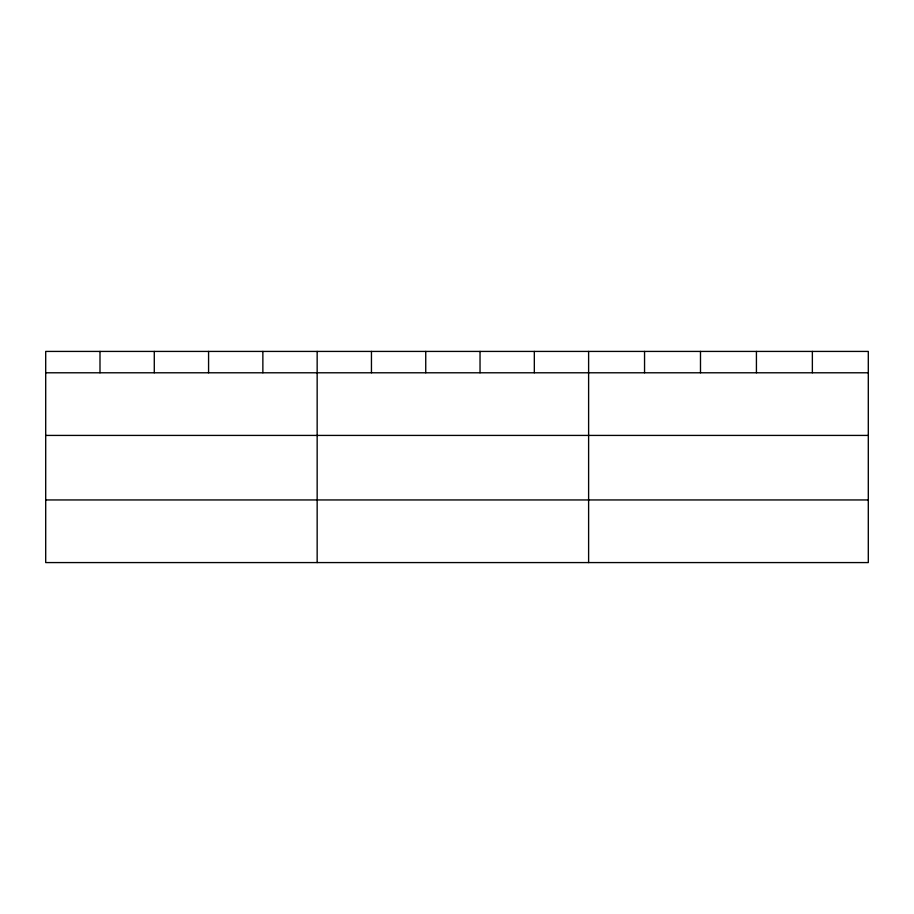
<?xml version="1.0" encoding="UTF-8"?>
<svg xmlns="http://www.w3.org/2000/svg" width="914" height="914" viewBox="0 0 914 914"><rect width="100%" height="100%" fill="white"/><g stroke="black" fill="none" stroke-linecap="round" stroke-linejoin="round"><path stroke-width="1.37" d="M868.3 435.418L868.3 351.422L45.7 351.422L45.7 562.578L868.3 562.578L868.3 435.418L45.7 435.418M45.7 372.786L868.3 372.786M45.7 499.947L868.3 499.947M812.363 351.422L812.363 372.786M756.426 351.422L756.426 372.786M700.49 351.422L700.49 372.786M644.553 351.422L644.553 372.786M588.616 351.422L588.616 562.578M534.324 351.422L534.324 372.786M480.033 351.422L480.033 372.786M425.741 351.422L425.741 372.786M371.45 351.422L371.45 372.786M317.158 351.422L317.158 562.578M262.866 351.422L262.866 372.786M208.575 351.422L208.575 372.786M154.283 351.422L154.283 372.786M99.992 351.422L99.992 372.786"/></g></svg>
